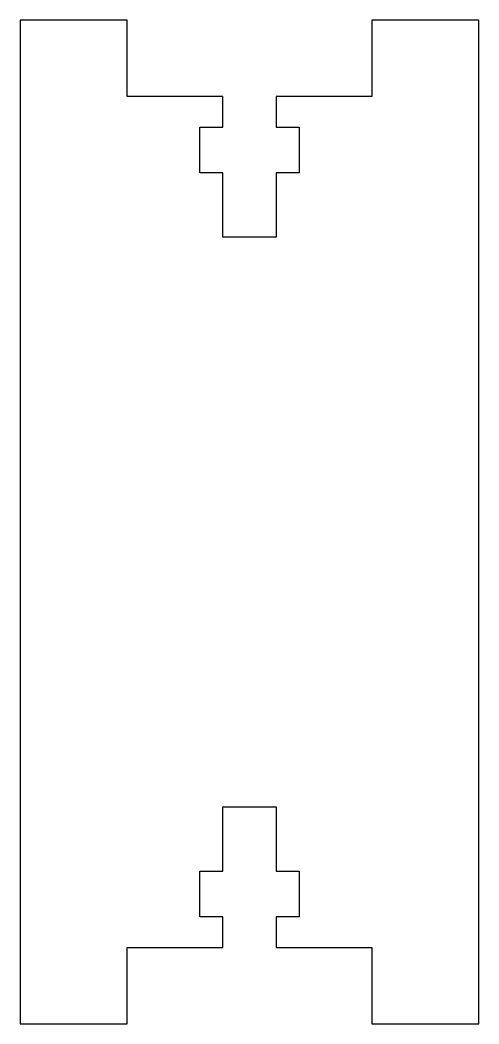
# Model space of a CAD drawing. Header units: millimetres. Extents: x 0 to 30, y 0 to 65.7.
import ezdxf

# ---------------------------------------------------------------- set-up
doc = ezdxf.new("R2010")
doc.units = ezdxf.units.MM

msp = doc.modelspace()

# ---------------------------------------------------------------- linework, layer by layer
msp.add_lwpolyline([(13.25, 5), (13.25, 7), (11.75, 7), (11.75, 10), (13.25, 10), (13.25, 14.2), (16.75, 14.2), (16.75, 10), (18.25, 10), (18.25, 7), (16.75, 7), (16.75, 5), (23, 5), (23, 0), (30, 0), (30, 65.705), (23, 65.705), (23, 60.705), (16.75, 60.705), (16.75, 58.705), (18.25, 58.705), (18.25, 55.705), (16.75, 55.705), (16.75, 51.505), (13.25, 51.505), (13.25, 55.705), (11.75, 55.705), (11.75, 58.705), (13.25, 58.705), (13.25, 60.705), (7, 60.705), (7, 65.705), (0, 65.705), (0, 0), (7, 0), (7, 5)], close=True)

doc.saveas('drawing.dxf')
